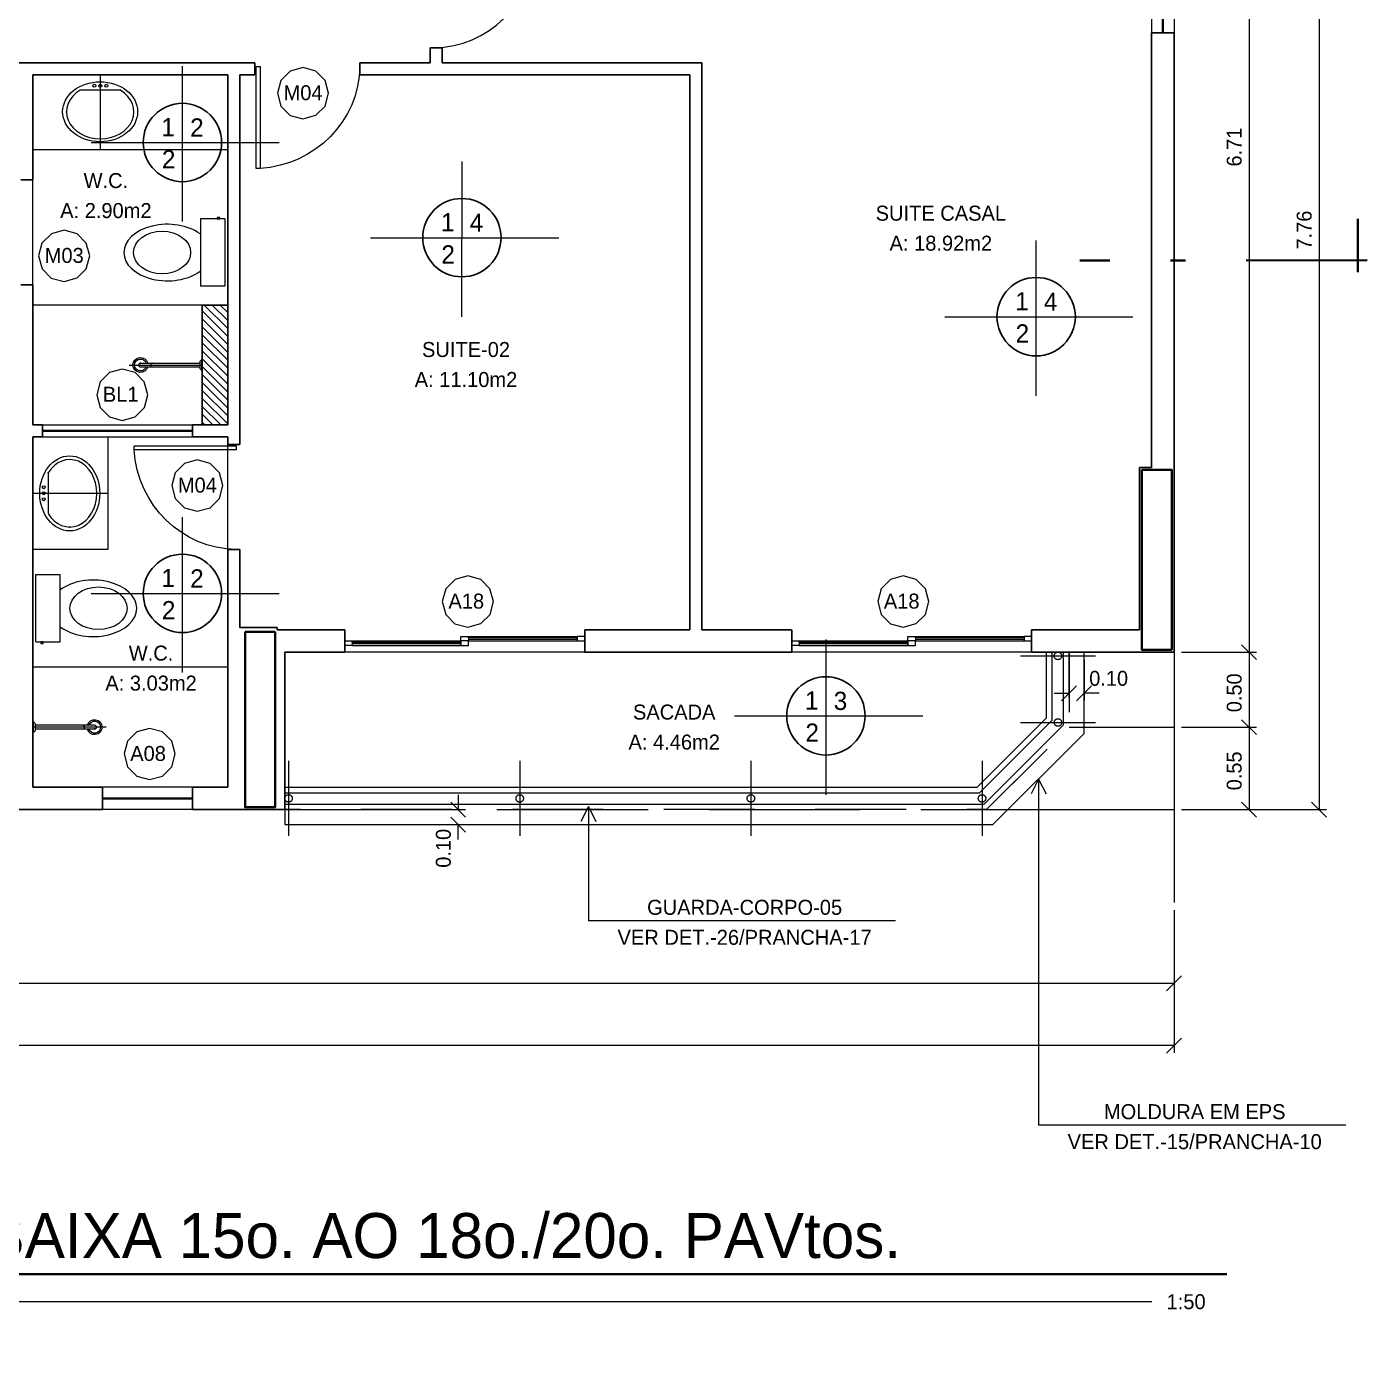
# Model space of a CAD drawing. Header units: metres. Extents: x 2.9 to 62.3, y 8 to 50.1.
# Drawn here: x 42.97 to 51.91, y 29.95 to 38.75 of the extents above; entities that cross this region are included whole.
import ezdxf
from ezdxf.enums import TextEntityAlignment as Align

# ---------------------------------------------------------------- set-up
doc = ezdxf.new("R2010")
doc.units = ezdxf.units.M
doc.header["$MEASUREMENT"] = 0
for name, pattern in [('DGN Style 2', [1.009767, 0.60586, -0.403907]), ('DGN Style 3', [1.413674, 1.009767, -0.403907]), ('DGN Style 4', [1.616637, 0.807814, -0.403907, 0.00101, -0.403907])]:
    doc.linetypes.add(name, pattern=pattern)
doc.layers.get('Defpoints').update_dxf_attribs({"lineweight": 0})
for name, color, linetype, lineweight in [('00-EDIFICACOES TÉRREO', 7, 'Continuous', 0), ('24 - Textos Gerais', 7, 'Continuous', 0), ('34 - Mobiliário', 7, 'Continuous', 0), ('CORNIJAS_VAR NA PLANTA PTIPO 1', 7, 'Continuous', 0), ('Cotas', 13, 'Continuous', 0), ('Level 1', 7, 'Continuous', 0), ('Level 11-1', 7, 'Continuous', 0), ('Level 12', 7, 'Continuous', 0), ('Level 14', 7, 'Continuous', 0), ('Level 24-1', 7, 'Continuous', 0), ('Level 3', 7, 'Continuous', 0), ('Level 31', 7, 'Continuous', 0), ('Level 36', 7, 'Continuous', 0), ('Level 45', 7, 'Continuous', 0), ('Level 46', 7, 'Continuous', 0), ('Level 50', 7, 'Continuous', 0), ('Level 62-1', 7, 'Continuous', 0), ('Level 7', 7, 'Continuous', 0)]:
    doc.layers.add(name, color=color, linetype=linetype, lineweight=lineweight)
doc.styles.add('Style-INTL_ENGINEERING', font='INTL_ENGINEERING.shx')
doc.dimstyles.get("Standard").update_dxf_attribs({"dimtxt": 0.18, "dimasz": 0.18, "dimexe": 0.18, "dimexo": 0.0625, "dimgap": 0.09, "dimtad": 0, "dimtih": 1, "dimtoh": 1, "dimdec": 4, "dimzin": 1, "dimdsep": 46, "dimtxsty": 'Standard', "dimcen": 0, "dimadec": 0, "dimazin": 0, "dimtfac": 1, "dimtdec": 4, "dimtofl": 0, "dimtmove": 0, "dimatfit": 3, "dimfxl": 0, "dimtolj": 1, "dimtzin": 1, "dimarcsym": 0})

# ---------------------------------------------------------------- blocks, each defined once
blk = doc.blocks.new('_Oblique')
at = {"color": 0, "linetype": 'ByBlock', "lineweight": -2}
blk.add_line((0.5, 0.5), (-0.5, -0.5), dxfattribs=at)
blk = doc.blocks.new('*D317')
at = {"layer": 'Cotas', "color": 2, "linetype": 'Continuous', "lineweight": 0}
for p, q in [((31.6938, 33.0768), (31.6938, 32.3211)), ((50.6246, 32.8595), (50.6246, 32.3211)), ((50.6246, 32.3706), (31.6938, 32.3706))]:
    blk.add_line(p, q, dxfattribs=at)
at = {"layer": 'Defpoints'}
for p in [(31.6938, 33.1263), (50.6246, 32.909), (31.6938, 32.3706), (41.1592, 32.3706)]:
    blk.add_point(p, dxfattribs=at)
at = {"layer": 'Cotas', "color": 2, "linetype": 'Continuous', "lineweight": 0, "xscale": 0.0995, "yscale": 0.0995, "zscale": 0.0995, "rotation": 180}
blk.add_blockref('_Oblique', (31.6938, 32.3706), dxfattribs=at)
at = {"layer": 'Cotas', "color": 2, "linetype": 'Continuous', "lineweight": 0, "xscale": 0.0995, "yscale": 0.0995, "zscale": 0.0995}
blk.add_blockref('_Oblique', (50.6246, 32.3706), dxfattribs=at)
at = {"layer": 'Cotas', "color": 2, "linetype": 'Continuous', "lineweight": 0, "style": 'Style-INTL_ENGINEERING'}
blk.add_text('18.93', height=0.0995, dxfattribs=at).set_placement((41.0004, 32.4698), align=Align.MIDDLE_LEFT)
blk = doc.blocks.new('*D318')
at = {"layer": 'Cotas', "color": 2, "linetype": 'Continuous', "lineweight": 0}
for p, q in [((10.3745, 32.8595), (10.3745, 31.9064)), ((50.6246, 32.8595), (50.6246, 31.9064)), ((50.6246, 31.9559), (10.3745, 31.9559))]:
    blk.add_line(p, q, dxfattribs=at)
at = {"layer": 'Defpoints'}
for p in [(10.3745, 32.909), (50.6246, 32.909), (10.3745, 31.9559), (30.4996, 31.9559)]:
    blk.add_point(p, dxfattribs=at)
at = {"layer": 'Cotas', "color": 2, "linetype": 'Continuous', "lineweight": 0, "xscale": 0.0995, "yscale": 0.0995, "zscale": 0.0995, "rotation": 180}
blk.add_blockref('_Oblique', (10.3745, 31.9559), dxfattribs=at)
at = {"layer": 'Cotas', "color": 2, "linetype": 'Continuous', "lineweight": 0, "xscale": 0.0995, "yscale": 0.0995, "zscale": 0.0995}
blk.add_blockref('_Oblique', (50.6246, 31.9559), dxfattribs=at)
at = {"layer": 'Cotas', "color": 2, "linetype": 'Continuous', "lineweight": 0, "style": 'Style-INTL_ENGINEERING'}
blk.add_text('40.25', height=0.0995, dxfattribs=at).set_placement((30.3088, 32.0551), align=Align.MIDDLE_LEFT)
blk = doc.blocks.new('*D640')
at = {"layer": 'Cotas', "color": 2, "linetype": 'Continuous', "lineweight": 0}
for p, q in [((50.6741, 34.579), (51.174, 34.579)), ((51.1245, 34.579), (51.1245, 34.079)), ((50.6741, 34.079), (51.174, 34.079))]:
    blk.add_line(p, q, dxfattribs=at)
at = {"layer": 'Defpoints'}
for p in [(50.6246, 34.579), (51.1245, 34.329), (50.6246, 34.079), (51.1245, 34.079)]:
    blk.add_point(p, dxfattribs=at)
at = {"layer": 'Cotas', "color": 2, "linetype": 'Continuous', "lineweight": 0, "xscale": 0.0995, "yscale": 0.0995, "zscale": 0.0995}
for p, rotation in [((51.1245, 34.579), 90), ((51.1245, 34.079), 270)]:
    blk.add_blockref('_Oblique', p, dxfattribs=dict(at, rotation=rotation))
at = {"layer": 'Cotas', "color": 2, "linetype": 'Continuous', "lineweight": 0, "style": 'Style-INTL_ENGINEERING'}
blk.add_text('0.50', height=0.0995, rotation=90, dxfattribs=at).set_placement((51.0252, 34.1786), align=Align.MIDDLE_LEFT)
blk = doc.blocks.new('*D641')
at = {"layer": 'Cotas', "color": 2, "linetype": 'Continuous', "lineweight": 0}
for p, q in [((50.6741, 34.079), (51.174, 34.079)), ((51.1245, 34.079), (51.1245, 33.529)), ((50.6741, 33.529), (51.174, 33.529))]:
    blk.add_line(p, q, dxfattribs=at)
at = {"layer": 'Defpoints'}
for p in [(50.6246, 34.079), (51.1245, 33.804), (50.6246, 33.529), (51.1245, 33.529)]:
    blk.add_point(p, dxfattribs=at)
at = {"layer": 'Cotas', "color": 2, "linetype": 'Continuous', "lineweight": 0, "xscale": 0.0995, "yscale": 0.0995, "zscale": 0.0995}
for p, rotation in [((51.1245, 34.079), 90), ((51.1245, 33.529), 270)]:
    blk.add_blockref('_Oblique', p, dxfattribs=dict(at, rotation=rotation))
at = {"layer": 'Cotas', "color": 2, "linetype": 'Continuous', "lineweight": 0, "style": 'Style-INTL_ENGINEERING'}
blk.add_text('0.55', height=0.0995, rotation=90, dxfattribs=at).set_placement((51.0252, 33.6579), align=Align.MIDDLE_LEFT)
blk = doc.blocks.new('*D328')
at = {"layer": 'Cotas', "color": 2, "linetype": 'Continuous', "lineweight": 0}
for p, q in [((50.6741, 41.289), (51.174, 41.289)), ((51.1245, 41.289), (51.1245, 34.579)), ((50.6741, 34.579), (51.174, 34.579))]:
    blk.add_line(p, q, dxfattribs=at)
at = {"layer": 'Defpoints'}
for p in [(50.6246, 41.289), (51.1245, 37.934), (50.6246, 34.579), (51.1245, 34.579)]:
    blk.add_point(p, dxfattribs=at)
at = {"layer": 'Cotas', "color": 2, "linetype": 'Continuous', "lineweight": 0, "xscale": 0.0995, "yscale": 0.0995, "zscale": 0.0995}
for p, rotation in [((51.1245, 41.289), 90), ((51.1245, 34.579), 270)]:
    blk.add_blockref('_Oblique', p, dxfattribs=dict(at, rotation=rotation))
at = {"layer": 'Cotas', "color": 2, "linetype": 'Continuous', "lineweight": 0, "style": 'Style-INTL_ENGINEERING'}
blk.add_text('6.71', height=0.0995, rotation=90, dxfattribs=at).set_placement((51.0252, 37.8176), align=Align.MIDDLE_LEFT)
blk = doc.blocks.new('*D329')
at = {"layer": 'Cotas', "color": 2, "linetype": 'Continuous', "lineweight": 0}
for p, q in [((50.6741, 41.289), (51.6406, 41.289)), ((51.5911, 41.289), (51.5911, 33.529)), ((50.6741, 33.529), (51.6406, 33.529))]:
    blk.add_line(p, q, dxfattribs=at)
at = {"layer": 'Defpoints'}
for p in [(50.6246, 41.289), (51.5911, 37.409), (50.6246, 33.529), (51.5911, 33.529)]:
    blk.add_point(p, dxfattribs=at)
at = {"layer": 'Cotas', "color": 2, "linetype": 'Continuous', "lineweight": 0, "xscale": 0.0995, "yscale": 0.0995, "zscale": 0.0995}
for p, rotation in [((51.5911, 41.289), 90), ((51.5911, 33.529), 270)]:
    blk.add_blockref('_Oblique', p, dxfattribs=dict(at, rotation=rotation))
at = {"layer": 'Cotas', "color": 2, "linetype": 'Continuous', "lineweight": 0, "style": 'Style-INTL_ENGINEERING'}
blk.add_text('7.76', height=0.0995, rotation=90, dxfattribs=at).set_placement((51.4919, 37.2645), align=Align.MIDDLE_LEFT)
blk = doc.blocks.new('*U139')
at = {"layer": '00-EDIFICACOES TÉRREO', "color": 4, "linetype": 'Continuous', "lineweight": 0, "flags": 128}
blk.add_lwpolyline([(0.00342, 0), (0.00294, 0.00172), (0.00172, 0.00296), (0, 0.00342), (-0.00171, 0.00296), (-0.00296, 0.00172), (-0.00341, 0), (-0.00294, -0.00171), (-0.00172, -0.00295), (-0.00001, -0.00341), (0.00173, -0.00294), (0.00295, -0.00171)], close=True, dxfattribs=at)
at = {"layer": '00-EDIFICACOES TÉRREO', "color": 4, "linetype": 'Continuous', "lineweight": 0, "style": 'Style-INTL_ENGINEERING'}
blk.add_text('M03', height=0.001999, rotation=359.9999, dxfattribs=at).set_placement((-0.00259, -0.00093))
blk = doc.blocks.new('*U140')
at = {"layer": '00-EDIFICACOES TÉRREO', "color": 4, "linetype": 'Continuous', "lineweight": 0, "flags": 128}
blk.add_lwpolyline([(0.00342, 0), (0.00294, 0.00172), (0.00172, 0.00296), (0, 0.00342), (-0.00171, 0.00296), (-0.00296, 0.00172), (-0.00341, 0), (-0.00294, -0.00171), (-0.00172, -0.00295), (-0.00001, -0.00341), (0.00173, -0.00294), (0.00295, -0.00171)], close=True, dxfattribs=at)
at = {"layer": '00-EDIFICACOES TÉRREO', "color": 4, "linetype": 'Continuous', "lineweight": 0, "style": 'Style-INTL_ENGINEERING'}
blk.add_text('BL1', height=0.001999, rotation=359.9999, dxfattribs=at).set_placement((-0.00259, -0.00093))
blk = doc.blocks.new('*U141')
at = {"layer": '00-EDIFICACOES TÉRREO', "color": 4, "linetype": 'Continuous', "lineweight": 0, "flags": 128}
blk.add_lwpolyline([(0.00342, 0), (0.00294, 0.00172), (0.00172, 0.00296), (0, 0.00342), (-0.00171, 0.00296), (-0.00296, 0.00172), (-0.00341, 0), (-0.00294, -0.00171), (-0.00172, -0.00295), (-0.00001, -0.00341), (0.00173, -0.00294), (0.00295, -0.00171)], close=True, dxfattribs=at)
at = {"layer": '00-EDIFICACOES TÉRREO', "color": 4, "linetype": 'Continuous', "lineweight": 0, "style": 'Style-INTL_ENGINEERING'}
blk.add_text('A18', height=0.001999, rotation=359.9999, dxfattribs=at).set_placement((-0.00259, -0.00093))
blk = doc.blocks.new('*U137')
at = {"layer": '00-EDIFICACOES TÉRREO', "color": 4, "linetype": 'Continuous', "lineweight": 0, "flags": 128}
blk.add_lwpolyline([(0.00342, 0), (0.00294, 0.00172), (0.00172, 0.00296), (0, 0.00342), (-0.00171, 0.00296), (-0.00296, 0.00172), (-0.00341, 0), (-0.00294, -0.00171), (-0.00172, -0.00295), (-0.00001, -0.00341), (0.00173, -0.00294), (0.00295, -0.00171)], close=True, dxfattribs=at)
at = {"layer": '00-EDIFICACOES TÉRREO', "color": 4, "linetype": 'Continuous', "lineweight": 0, "style": 'Style-INTL_ENGINEERING'}
blk.add_text('A08', height=0.001999, rotation=359.9999, dxfattribs=at).set_placement((-0.00259, -0.00093))
blk = doc.blocks.new('*U151')
at = {"layer": '00-EDIFICACOES TÉRREO', "color": 4, "linetype": 'Continuous', "lineweight": 0, "flags": 128}
blk.add_lwpolyline([(0.00342, 0), (0.00294, 0.00172), (0.00172, 0.00296), (0, 0.00342), (-0.00171, 0.00296), (-0.00296, 0.00172), (-0.00341, 0), (-0.00294, -0.00171), (-0.00172, -0.00295), (-0.00001, -0.00341), (0.00173, -0.00294), (0.00295, -0.00171)], close=True, dxfattribs=at)
at = {"layer": '00-EDIFICACOES TÉRREO', "color": 4, "linetype": 'Continuous', "lineweight": 0, "style": 'Style-INTL_ENGINEERING'}
blk.add_text('M04', height=0.001999, rotation=359.9999, dxfattribs=at).set_placement((-0.00259, -0.00093))
blk = doc.blocks.new('TerminatorOpen')
at = {"color": 0, "linetype": 'ByBlock', "lineweight": -2}
for q in [(-1, 0.5), (-1, 0), (-1, -0.5)]:
    blk.add_line((0, 0), q, dxfattribs=at)
blk = doc.blocks.new('INDESP_6')
at = {"layer": 'Level 3', "color": 131, "linetype": 'Continuous', "lineweight": 0}
for p, q in [((0.01506, -0.01302), (0.01507, 0.01257)), ((0.00001, 0), (0.03099, 0))]:
    blk.add_line(p, q, dxfattribs=at)
at = {"layer": 'Level 3', "color": 131, "linetype": 'Continuous', "lineweight": 13}
blk.add_line((0.0221, 0), (0.02213, 0.00002), dxfattribs=at)
at = {"layer": 'Level 3', "color": 131, "linetype": 'Continuous', "lineweight": 30}
blk.add_circle((0.01505, 0.00001), 0.00645, dxfattribs=at)
at = {"layer": 'Level 3', "color": 131, "linetype": 'Continuous', "lineweight": 30, "style": 'Style-INTL_ENGINEERING'}
for s, p in [('1', (0.01159, 0.00105)), ('2', (0.01633, 0.00098)), ('2', (0.01167, -0.00425))]:
    blk.add_text(s, height=0.003, rotation=0, dxfattribs=at).set_placement(p)
blk = doc.blocks.new('INDESP_4')
at = {"layer": 'Level 3', "color": 131, "linetype": 'Continuous', "lineweight": 0}
for p, q in [((0.01506, -0.01302), (0.01507, 0.01257)), ((0.00001, 0), (0.03099, 0))]:
    blk.add_line(p, q, dxfattribs=at)
at = {"layer": 'Level 3', "color": 131, "linetype": 'Continuous', "lineweight": 13}
blk.add_line((0.0221, 0), (0.02213, 0.00002), dxfattribs=at)
at = {"layer": 'Level 3', "color": 131, "linetype": 'Continuous', "lineweight": 30}
blk.add_circle((0.01505, 0.00001), 0.00645, dxfattribs=at)
at = {"layer": 'Level 3', "color": 131, "linetype": 'Continuous', "lineweight": 30, "style": 'Style-INTL_ENGINEERING'}
for s, p in [('1', (0.01159, 0.00105)), ('4', (0.01633, 0.00098)), ('2', (0.01167, -0.00425))]:
    blk.add_text(s, height=0.003, rotation=0, dxfattribs=at).set_placement(p)
blk = doc.blocks.new('INDESP_5')
at = {"layer": 'Level 3', "color": 131, "linetype": 'Continuous', "lineweight": 0}
for p, q in [((0.01506, -0.01302), (0.01507, 0.01257)), ((0.00001, 0), (0.03099, 0))]:
    blk.add_line(p, q, dxfattribs=at)
at = {"layer": 'Level 3', "color": 131, "linetype": 'Continuous', "lineweight": 13}
blk.add_line((0.0221, 0), (0.02213, 0.00002), dxfattribs=at)
at = {"layer": 'Level 3', "color": 131, "linetype": 'Continuous', "lineweight": 30}
blk.add_circle((0.01505, 0.00001), 0.00645, dxfattribs=at)
at = {"layer": 'Level 3', "color": 131, "linetype": 'Continuous', "lineweight": 30, "style": 'Style-INTL_ENGINEERING'}
for s, p in [('1', (0.01159, 0.00105)), ('3', (0.01633, 0.00098)), ('2', (0.01167, -0.00425))]:
    blk.add_text(s, height=0.003, rotation=0, dxfattribs=at).set_placement(p)
blk = doc.blocks.new('*D360')
at = {"layer": 'Cotas', "color": 2, "linetype": 'Continuous', "lineweight": 0}
for p, q in [((49.9246, 34.5295), (49.9246, 34.2559)), ((50.0246, 34.5295), (50.0246, 34.2559)), ((49.825, 34.3054), (49.9246, 34.3054)), ((50.1241, 34.3054), (50.0246, 34.3054))]:
    blk.add_line(p, q, dxfattribs=at)
at = {"layer": 'Defpoints'}
for p in [(49.9246, 34.579), (50.0246, 34.579), (49.9246, 34.3054), (50.1812, 34.3054)]:
    blk.add_point(p, dxfattribs=at)
at = {"layer": 'Cotas', "color": 2, "linetype": 'Continuous', "lineweight": 0, "xscale": 0.0995, "yscale": 0.0995, "zscale": 0.0995}
blk.add_blockref('_Oblique', (49.9246, 34.3054), dxfattribs=at)
at = {"layer": 'Cotas', "color": 2, "linetype": 'Continuous', "lineweight": 0, "xscale": 0.0995, "yscale": 0.0995, "zscale": 0.0995, "rotation": 180}
blk.add_blockref('_Oblique', (50.0246, 34.3054), dxfattribs=at)
at = {"layer": 'Cotas', "color": 2, "linetype": 'Continuous', "lineweight": 0, "style": 'Style-INTL_ENGINEERING'}
blk.add_text('0.10', height=0.0995, dxfattribs=at).set_placement((50.0588, 34.4046), align=Align.MIDDLE_LEFT)
blk = doc.blocks.new('*D361')
at = {"layer": 'Cotas', "color": 2, "linetype": 'Continuous', "lineweight": 0}
for p, q in [((45.8509, 33.6285), (45.8509, 33.529)), ((45.6682, 33.529), (45.9004, 33.529)), ((45.6682, 33.429), (45.9004, 33.429)), ((45.8509, 33.3295), (45.8509, 33.429))]:
    blk.add_line(p, q, dxfattribs=at)
at = {"layer": 'Defpoints'}
for p in [(45.6187, 33.529), (45.6187, 33.429), (45.8509, 33.429), (45.8509, 33.2642)]:
    blk.add_point(p, dxfattribs=at)
at = {"layer": 'Cotas', "color": 2, "linetype": 'Continuous', "lineweight": 0, "xscale": 0.0995, "yscale": 0.0995, "zscale": 0.0995}
for p, rotation in [((45.8509, 33.529), 270), ((45.8509, 33.429), 90)]:
    blk.add_blockref('_Oblique', p, dxfattribs=dict(at, rotation=rotation))
at = {"layer": 'Cotas', "color": 2, "linetype": 'Continuous', "lineweight": 0, "style": 'Style-INTL_ENGINEERING'}
blk.add_text('0.10', height=0.0995, rotation=90, dxfattribs=at).set_placement((45.7517, 33.1418), align=Align.MIDDLE_LEFT)
blk = doc.blocks.new('*U164')
at = {"layer": 'Level 3', "color": 2, "linetype": 'DGN Style 4', "lineweight": 40}
for p, q in [((21.6079, 0.2319), (21.6081, -0.1242)), ((21.6708, -0.0445), (19.7553, -0.0453))]:
    blk.add_line(p, q, dxfattribs=at)
blk = doc.blocks.new('*U64')
at = {"layer": '24 - Textos Gerais', "color": 172, "linetype": 'Continuous', "lineweight": 13}
blk.add_line((-0.147, -0.136), (-0.147, 0.133), dxfattribs=at)
at = {"layer": '24 - Textos Gerais', "color": 172, "linetype": 'DGN Style 4', "lineweight": 13}
blk.add_line((-0.25, -0.001), (0.25, -0.001), dxfattribs=at)
at = {"layer": '24 - Textos Gerais', "color": 172, "linetype": 'Continuous', "lineweight": 13, "extrusion": (0, 0, -1)}
for centre in [(0.177, 0.039), (0.177, -0.001), (0.177, -0.041)]:
    blk.add_circle(centre, 0.01, dxfattribs=at)
blk.add_ellipse((-0.004, 0), major_axis=(0, 0.25), ratio=0.8, dxfattribs=at)
blk.add_ellipse((-0.0033, -0.0006), major_axis=(0, 0.225), ratio=0.8, start_param=5.350888, end_param=10.349301, dxfattribs=at)
at = {"layer": '24 - Textos Gerais', "color": 172, "linetype": 'Continuous', "lineweight": 13}
for p in [(-0.003, 0.224), (-0.003, 0.224), (-0.147, -0.136)]:
    blk.add_point(p, dxfattribs=at)
blk = doc.blocks.new('SANCXP_6')
at = {"layer": '24 - Textos Gerais', "color": 172, "linetype": 'Continuous', "lineweight": 0}
for p, q in [((0.06, -0.449), (0.06, 0.449)), ((0.06, 0.449), (0.386, 0.449)), ((0.386, -0.449), (0.386, 0.449)), ((0.06, -0.449), (0.386, -0.449))]:
    blk.add_line(p, q, dxfattribs=at)
at = {"layer": '24 - Textos Gerais', "color": 172, "linetype": 'Continuous', "lineweight": 0, "flags": 128}
blk.add_lwpolyline([(0.125, -0.468), (0.16, -0.468), (0.16, -0.449), (0.125, -0.449)], close=True, dxfattribs=at)
at = {"layer": '24 - Textos Gerais', "color": 172, "linetype": 'Continuous', "lineweight": 0}
blk.add_ellipse((0.825, 0), major_axis=(-0.581, 0), ratio=0.649123, start_param=0.716078, end_param=5.567107, dxfattribs=at)
blk.add_ellipse((0.896, 0), major_axis=(-0.381, 0), ratio=0.746923, dxfattribs=at)
blk = doc.blocks.new('*U66')
at = {"layer": '24 - Textos Gerais', "color": 172, "linetype": 'Continuous', "lineweight": 0}
for p, q in [((-0.2441, 0.035), (-0.2441, -0.035)), ((-0.2441, 0.035), (-0.2391, 0.035)), ((-0.2391, 0.035), (-0.2391, -0.035)), ((-0.2291, 0.025), (-0.2391, 0.035)), ((-0.2291, -0.025), (-0.2291, 0.025)), ((0.168, 0.0125), (-0.2291, 0.0125)), ((-0.2441, -0.035), (-0.2391, -0.035)), ((-0.2391, -0.035), (-0.2291, -0.025)), ((0.168, -0.0125), (-0.2291, -0.0125))]:
    blk.add_line(p, q, dxfattribs=at)
at = {"layer": '24 - Textos Gerais', "color": 172, "linetype": 'DGN Style 4', "lineweight": 13}
blk.add_line((0.2441, 0), (-0.2441, 0), dxfattribs=at)
at = {"layer": '24 - Textos Gerais', "color": 172, "linetype": 'Continuous', "lineweight": 0, "extrusion": (0, 0, -1)}
for centre in [(-0.088, 0), (-0.168, 0)]:
    blk.add_arc(centre, 0.0125, 90, 270, dxfattribs=at)
at = {"layer": '24 - Textos Gerais', "color": 172, "linetype": 'Continuous', "lineweight": 0}
for radius, start, end in [(0.05, 194.47751, 165.52249), (0.04, 198.20996, 161.79004)]:
    blk.add_arc((0.168, 0), radius, start, end, dxfattribs=at)
blk.add_point((0.168, 0.011), dxfattribs=at)
blk = doc.blocks.new('*U67')
at = {"layer": '24 - Textos Gerais', "color": 172, "linetype": 'Continuous', "lineweight": 13}
blk.add_line((-0.147, -0.136), (-0.147, 0.133), dxfattribs=at)
at = {"layer": '24 - Textos Gerais', "color": 172, "linetype": 'DGN Style 4', "lineweight": 13}
blk.add_line((-0.25, -0.001), (0.25, -0.001), dxfattribs=at)
at = {"layer": '24 - Textos Gerais', "color": 172, "linetype": 'Continuous', "lineweight": 13, "extrusion": (0, 0, -1)}
for centre in [(0.177, 0.039), (0.177, -0.001), (0.177, -0.041)]:
    blk.add_circle(centre, 0.01, dxfattribs=at)
blk.add_ellipse((-0.004, 0), major_axis=(0, 0.25), ratio=0.8, dxfattribs=at)
blk.add_ellipse((-0.0033, -0.0006), major_axis=(0, 0.225), ratio=0.8, start_param=5.350888, end_param=10.349301, dxfattribs=at)
at = {"layer": '24 - Textos Gerais', "color": 172, "linetype": 'Continuous', "lineweight": 13}
for p in [(-0.003, 0.224), (-0.003, 0.224), (-0.147, -0.136)]:
    blk.add_point(p, dxfattribs=at)
blk = doc.blocks.new('SANCXP_7')
at = {"layer": '24 - Textos Gerais', "color": 172, "linetype": 'Continuous', "lineweight": 0}
for p, q in [((0.06, -0.449), (0.06, 0.449)), ((0.06, 0.449), (0.386, 0.449)), ((0.386, -0.449), (0.386, 0.449)), ((0.06, -0.449), (0.386, -0.449))]:
    blk.add_line(p, q, dxfattribs=at)
at = {"layer": '24 - Textos Gerais', "color": 172, "linetype": 'Continuous', "lineweight": 0, "flags": 128}
blk.add_lwpolyline([(0.125, -0.468), (0.16, -0.468), (0.16, -0.449), (0.125, -0.449)], close=True, dxfattribs=at)
at = {"layer": '24 - Textos Gerais', "color": 172, "linetype": 'Continuous', "lineweight": 0}
blk.add_ellipse((0.825, 0), major_axis=(-0.581, 0), ratio=0.649123, start_param=0.716078, end_param=5.567107, dxfattribs=at)
blk.add_ellipse((0.896, 0), major_axis=(-0.381, 0), ratio=0.746923, dxfattribs=at)
blk = doc.blocks.new('*U69')
at = {"layer": '24 - Textos Gerais', "color": 172, "linetype": 'Continuous', "lineweight": 0}
for p, q in [((-0.2441, 0.035), (-0.2441, -0.035)), ((-0.2441, 0.035), (-0.2391, 0.035)), ((-0.2391, 0.035), (-0.2391, -0.035)), ((-0.2291, 0.025), (-0.2391, 0.035)), ((-0.2291, -0.025), (-0.2291, 0.025)), ((0.168, 0.0125), (-0.2291, 0.0125)), ((-0.2441, -0.035), (-0.2391, -0.035)), ((-0.2391, -0.035), (-0.2291, -0.025)), ((0.168, -0.0125), (-0.2291, -0.0125))]:
    blk.add_line(p, q, dxfattribs=at)
at = {"layer": '24 - Textos Gerais', "color": 172, "linetype": 'DGN Style 4', "lineweight": 13}
blk.add_line((0.2441, 0), (-0.2441, 0), dxfattribs=at)
at = {"layer": '24 - Textos Gerais', "color": 172, "linetype": 'Continuous', "lineweight": 0, "extrusion": (0, 0, -1)}
for centre in [(-0.088, 0), (-0.168, 0)]:
    blk.add_arc(centre, 0.0125, 90, 270, dxfattribs=at)
at = {"layer": '24 - Textos Gerais', "color": 172, "linetype": 'Continuous', "lineweight": 0}
for radius, start, end in [(0.05, 194.47751, 165.52249), (0.04, 198.20996, 161.79004)]:
    blk.add_arc((0.168, 0), radius, start, end, dxfattribs=at)
blk.add_point((0.168, 0.011), dxfattribs=at)
blk = doc.blocks.new('*U19')
at = {"layer": 'Level 36', "color": 172, "linetype": 'Continuous', "lineweight": 13}
for p, q in [((13.815, 0.02), (12.515, 0.02)), ((13.815, 0.02), (12.515, 0.02)), ((13.645, -1.015), (12.515, -1.015)), ((13.015, -1.895), (13.015, -2.645)), ((13.015, -1.895), (13.015, -2.645)), ((13.015, -2.645), (12.515, -2.645)), ((13.015, -2.645), (12.515, -2.645)), ((13.815, -3.43), (12.515, -3.43))]:
    blk.add_line(p, q, dxfattribs=at)
at = {"layer": '24 - Textos Gerais', "color": 172, "linetype": 'Continuous', "lineweight": 13, "extrusion": (0, 0, -1)}
for name, p, rotation in [('*U64', (-12.964, 0.27), 270), ('*U67', (-12.765, -2.271), 180)]:
    blk.add_blockref(name, p, dxfattribs=dict(at, rotation=rotation))
at = {"layer": '24 - Textos Gerais', "color": 172, "linetype": 'Continuous', "lineweight": 0, "xscale": 0.5000000000216841, "yscale": 0.5000000000216841, "zscale": 0.5000000000216841}
for name, p, rotation in [('SANCXP_6', (13.825, -0.665), 179.9994663905646), ('SANCXP_7', (12.505, -3.0375), 359.9994663905647)]:
    blk.add_blockref(name, p, dxfattribs=dict(at, rotation=rotation))
at = {"layer": '24 - Textos Gerais', "color": 172, "linetype": 'Continuous', "lineweight": 0, "extrusion": (0, 0, -1)}
blk.add_blockref('*U66', (-13.4009, -1.415), dxfattribs=at)
at = {"layer": '24 - Textos Gerais', "color": 172, "linetype": 'Continuous', "lineweight": 0, "extrusion": (0, 0, -1), "rotation": 180}
blk.add_blockref('*U69', (-12.7591, -3.83), dxfattribs=at)
blk = doc.blocks.new('P70D')
at = {"layer": '00-EDIFICACOES TÉRREO', "color": 7, "linetype": 'Continuous', "lineweight": 13}
for p, q in [((0.035, 0.705), (0.01, 0.705)), ((0.01, 0.705), (0.01, 0.025)), ((0.035, 0.025), (0.035, 0.705)), ((0.01, 0.025), (0.035, 0.025))]:
    blk.add_line(p, q, dxfattribs=at)
blk.add_ellipse((0.0073, 0.032), major_axis=(0.6611, -0.2141), ratio=0.965677, start_param=0.313159, end_param=1.833935, dxfattribs=at)
at = {"layer": 'CORNIJAS_VAR NA PLANTA PTIPO 1', "color": 7, "linetype": 'Continuous', "lineweight": 30}
for p, q in [((0, 0), (0, 0.08)), ((0.7, 0), (0.7, 0.08))]:
    blk.add_line(p, q, dxfattribs=at)
blk = doc.blocks.new('P70D_1')
at = {"layer": 'Level 14', "color": 7, "linetype": 'Continuous', "lineweight": 13}
for p, q in [((0.035, 0.705), (0.01, 0.705)), ((0.01, 0.705), (0.01, 0.025)), ((0.035, 0.025), (0.035, 0.705)), ((0.01, 0.025), (0.035, 0.025))]:
    blk.add_line(p, q, dxfattribs=at)
blk.add_ellipse((0.0073, 0.032), major_axis=(0.6611, -0.2141), ratio=0.965677, start_param=0.313159, end_param=1.833935, dxfattribs=at)
at = {"layer": 'Level 7', "color": 7, "linetype": 'Continuous', "lineweight": 30}
for p, q in [((0, 0), (0, 0.08)), ((0.7, 0), (0.7, 0.08))]:
    blk.add_line(p, q, dxfattribs=at)
blk = doc.blocks.new('PC185')
at = {"layer": 'Level 14', "color": 7, "linetype": 'Continuous', "lineweight": 13, "flags": 128}
for points in [[(0.00001, -0.04504), (0.05, -0.04504), (0.05001, -0.07502), (0.00002, -0.07504)], [(0.77501, -0.04506), (0.05, -0.04504), (0.05, -0.05504), (0.775, -0.05508)], [(0.05, -0.06502), (0.77502, -0.06506), (0.77499, -0.07506), (0.05001, -0.07502)], [(0.82499, -0.04506), (0.77501, -0.04506), (0.77499, -0.07506), (0.825, -0.07506)], [(0.77503, -0.07504), (0.82501, -0.07502), (0.82501, -0.10502), (0.77502, -0.10502)], [(1.55002, -0.07506), (0.82501, -0.07502), (0.82499, -0.08506), (1.55, -0.08504)], [(1.60001, -0.07506), (1.55002, -0.07506), (1.55001, -0.10504), (1.60002, -0.10504)], [(0.82502, -0.09502), (1.55002, -0.09504), (1.55001, -0.10504), (0.82501, -0.10502)]]:
    blk.add_lwpolyline(points, close=True, dxfattribs=at)
at = {"layer": 'Level 31', "color": 30, "linetype": 'Continuous', "lineweight": 0}
blk.add_line((-0.00001, -0.15008), (1.60001, -0.15012), dxfattribs=at)
at = {"layer": 'Level 7', "color": 7, "linetype": 'Continuous', "lineweight": 30, "flags": 128}
for points in [[(0, 0), (-0.00001, -0.15008)], [(1.60001, -0.00002), (1.60001, -0.1501)]]:
    blk.add_lwpolyline(points, dxfattribs=at)
blk = doc.blocks.new('J140B1')
at = {"layer": '34 - Mobiliário', "color": 7, "linetype": 'Continuous', "lineweight": 40}
blk.add_line((0, 0.075), (0.6, 0.075), dxfattribs=at)
at = {"layer": 'CORNIJAS_VAR NA PLANTA PTIPO 1', "color": 7, "linetype": 'Continuous', "lineweight": 30}
for p, q in [((0, 0), (0, 0.15)), ((0.6, 0), (0.6, 0.15))]:
    blk.add_line(p, q, dxfattribs=at)
at = {"layer": 'CORNIJAS_VAR NA PLANTA PTIPO 1', "color": 7, "linetype": 'Continuous', "lineweight": 0}
for p, q in [((0, 0.15), (0.6, 0.15)), ((0, 0), (0.6, 0))]:
    blk.add_line(p, q, dxfattribs=at)
blk = doc.blocks.new('*U71')
at = {"layer": '34 - Mobiliário', "color": 7, "linetype": 'DGN Style 3', "lineweight": 40}
blk.add_line((-0.5, 0), (0.5, 0), dxfattribs=at)
at = {"layer": 'CORNIJAS_VAR NA PLANTA PTIPO 1', "color": 7, "linetype": 'Continuous', "lineweight": 30}
for p, q in [((-0.5, -0.04), (-0.5, 0.04)), ((0.5, -0.04), (0.5, 0.04))]:
    blk.add_line(p, q, dxfattribs=at)
at = {"layer": 'CORNIJAS_VAR NA PLANTA PTIPO 1', "color": 7, "linetype": 'Continuous', "lineweight": 0}
for p, q in [((-0.5, 0.04), (0.5, 0.04)), ((-0.5, -0.04), (0.5, -0.04))]:
    blk.add_line(p, q, dxfattribs=at)
blk = doc.blocks.new('*U180')
at = {"layer": 'Level 1', "color": 3, "linetype": 'DGN Style 4', "lineweight": 0}
blk.add_line((0, 0.25), (0, -0.25), dxfattribs=at)
at = {"layer": 'Level 50', "color": 190, "linetype": 'DGN Style 2', "lineweight": 0, "extrusion": (0, 0, -1)}
blk.add_circle((0, 0), 0.025, dxfattribs=at)
blk = doc.blocks.new('*U181')
at = {"layer": 'Level 1', "color": 3, "linetype": 'DGN Style 4', "lineweight": 0}
blk.add_line((0.25, 0), (-0.25, 0), dxfattribs=at)
at = {"layer": 'Level 50', "color": 190, "linetype": 'DGN Style 2', "lineweight": 0, "extrusion": (0, 0, -1)}
blk.add_circle((0, 0), 0.025, dxfattribs=at)
blk = doc.blocks.new('*U182')
at = {"layer": 'Level 1', "color": 3, "linetype": 'DGN Style 4', "lineweight": 0}
blk.add_line((0.25, 0), (-0.25, 0), dxfattribs=at)
at = {"layer": 'Level 50', "color": 190, "linetype": 'DGN Style 2', "lineweight": 0, "extrusion": (0, 0, -1)}
blk.add_circle((0, 0), 0.025, dxfattribs=at)
blk = doc.blocks.new('*U183')
at = {"layer": 'Level 1', "color": 3, "linetype": 'DGN Style 4', "lineweight": 0}
blk.add_line((0, 0.25), (0, -0.25), dxfattribs=at)
at = {"layer": 'Level 50', "color": 190, "linetype": 'DGN Style 2', "lineweight": 0, "extrusion": (0, 0, -1)}
blk.add_circle((0, 0), 0.025, dxfattribs=at)
blk = doc.blocks.new('*U184')
at = {"layer": 'Level 1', "color": 3, "linetype": 'DGN Style 4', "lineweight": 0}
blk.add_line((0, 0.25), (0, -0.25), dxfattribs=at)
at = {"layer": 'Level 50', "color": 190, "linetype": 'DGN Style 2', "lineweight": 0, "extrusion": (0, 0, -1)}
blk.add_circle((0, 0), 0.025, dxfattribs=at)
blk = doc.blocks.new('*U185')
at = {"layer": 'Level 1', "color": 3, "linetype": 'DGN Style 4', "lineweight": 0}
blk.add_line((0, 0.25), (0, -0.25), dxfattribs=at)
at = {"layer": 'Level 50', "color": 190, "linetype": 'DGN Style 2', "lineweight": 0, "extrusion": (0, 0, -1)}
blk.add_circle((0, 0), 0.025, dxfattribs=at)
blk = doc.blocks.new('*U173')
at = {"layer": 'CORNIJAS_VAR NA PLANTA PTIPO 1', "color": 7, "linetype": 'DGN Style 3', "lineweight": 13, "flags": 128}
blk.add_lwpolyline([(14.1947, -4.27), (18.8747, -4.27), (19.4247, -3.72), (19.4247, -3.22)], dxfattribs=at)
at = {"layer": 'CORNIJAS_VAR NA PLANTA PTIPO 1', "color": 7, "linetype": 'Continuous', "lineweight": 13, "flags": 128}
blk.add_lwpolyline([(14.1947, -4.12), (18.8126, -4.12), (19.2747, -3.6579), (19.2747, -3.22)], dxfattribs=at)
at = {"layer": 'Level 50', "color": 190, "linetype": 'Continuous', "lineweight": 13, "flags": 128}
for points in [[(14.1947, -4.1575), (18.8281, -4.1575), (19.3122, -3.6734), (19.3122, -3.22)], [(14.1947, -4.2325), (18.8592, -4.2325), (19.3872, -3.7045), (19.3872, -3.22)]]:
    blk.add_lwpolyline(points, dxfattribs=at)
at = {"layer": 'Level 62-1', "color": 7, "linetype": 'Continuous', "lineweight": 13, "flags": 128}
blk.add_lwpolyline([(14.1947, -4.27), (14.1947, -4.37), (18.9161, -4.37), (19.5247, -3.7614), (19.5247, -3.22)], dxfattribs=at)
at = {"layer": 'Level 50', "color": 190, "linetype": 'DGN Style 2', "lineweight": 0, "extrusion": (0, 0, -1)}
for name, p in [('*U181', (-19.3503, -3.245)), ('*U182', (-19.3503, -3.6889)), ('*U180', (-14.2203, -4.195)), ('*U184', (-15.7616, -4.195)), ('*U185', (-17.3029, -4.195)), ('*U183', (-18.8442, -4.195))]:
    blk.add_blockref(name, p, dxfattribs=at)
blk = doc.blocks.new('*U224')
at = {"layer": 'Level 11-1', "color": 2, "linetype": 'Continuous', "lineweight": 40}
blk.add_line((-0.08778, -0.00076), (0.13443, -0.00076), dxfattribs=at)
at = {"layer": 'Level 11-1', "color": 2, "linetype": 'Continuous', "lineweight": 0}
blk.add_line((-0.0554, -0.00443), (0.12445, -0.00442), dxfattribs=at)
at = {"layer": 'Level 11-1', "color": 2, "linetype": 'Continuous', "lineweight": 40}
blk.add_circle((-0.07819, -0.00077), 0.0096, dxfattribs=at)
at = {"layer": 'Level 11-1', "color": 2, "linetype": 'Continuous', "lineweight": 40, "style": 'Style-INTL_ENGINEERING'}
blk.add_text('PLANTA BAIXA 15o. AO 18o./20o. PAVtos.', height=0.0059999, rotation=0.0007, dxfattribs=at).set_placement((-0.06465, 0.00138))
at = {"layer": 'Level 11-1', "color": 2, "linetype": 'Continuous', "lineweight": 13, "style": 'Style-INTL_ENGINEERING'}
blk.add_text('1:50', height=0.002, rotation=0.0007, dxfattribs=at).set_placement((0.12641, -0.00444), align=Align.MIDDLE_LEFT)
at = {"layer": 'Level 11-1', "color": 2, "linetype": 'Continuous', "lineweight": 0, "style": 'Style-INTL_ENGINEERING'}
blk.add_text('ESCALA', height=0.002, rotation=0.0007, dxfattribs=at).set_placement((-0.05558, -0.00478), align=Align.MIDDLE_RIGHT)
at = {"layer": 'Level 11-1', "color": 2, "linetype": 'Continuous', "lineweight": 40, "insert": (-0.07801, -0.00121), "char_height": 0.006, "attachment_point": 8, "rotation": 0.0007, "line_spacing_factor": 0.6, "style": 'Style-INTL_ENGINEERING'}
blk.add_mtext('2\\P', dxfattribs=at)
at = {"layer": 'Level 11-1', "color": 2, "linetype": 'Continuous', "lineweight": 13, "insert": (-0.07778, -0.00764), "char_height": 0.002, "attachment_point": 8, "rotation": 0.0007, "line_spacing_factor": 0.6, "style": 'Style-INTL_ENGINEERING'}
blk.add_mtext('07\\P', dxfattribs=at)

msp = doc.modelspace()

# ---------------------------------------------------------------- linework, layer by layer
at = {"layer": 'CORNIJAS_VAR NA PLANTA PTIPO 1', "color": 7, "linetype": 'Continuous', "lineweight": 30}
for p, q in [((50.4746, 38.709), (50.4746, 35.8096)), ((50.6245, 38.709), (50.6245, 34.579)), ((45.6646, 38.609), (45.6646, 38.509)), ((45.7446, 38.6091), (45.7446, 38.509)), ((44.4946, 38.509), (42.8345, 38.509)), ((45.6646, 38.509), (45.1946, 38.509)), ((47.4746, 38.509), (45.7446, 38.509)), ((47.4746, 38.509), (47.4746, 34.729)), ((44.3145, 38.429), (43.0145, 38.429)), ((43.0145, 38.429), (43.0145, 37.729)), ((44.3145, 38.429), (44.3145, 36.094)), ((44.3946, 38.429), (44.3946, 35.964)), ((44.4945, 38.429), (44.3946, 38.429)), ((47.3946, 38.429), (45.1946, 38.429)), ((47.3946, 38.429), (47.3946, 34.729)), ((42.9346, 37.729), (43.0145, 37.729)), ((42.9346, 37.029), (43.0145, 37.029)), ((43.0145, 37.029), (43.0145, 36.094)), ((43.0796, 36.094), (43.0145, 36.094)), ((44.3145, 36.094), (44.0796, 36.094)), ((43.0145, 36.014), (43.0145, 33.679)), ((43.0796, 36.014), (43.0145, 36.014)), ((44.3145, 36.014), (44.0796, 36.014)), ((44.3145, 36.014), (44.3145, 35.964)), ((44.3145, 35.264), (44.3145, 33.679)), ((44.3946, 35.2643), (44.3946, 34.7447)), ((44.3946, 34.7447), (44.6445, 34.7447)), ((44.6445, 34.729), (44.6445, 34.7447)), ((45.0945, 34.729), (44.6445, 34.729)), ((47.3946, 34.729), (46.6945, 34.729)), ((47.4746, 34.729), (48.0745, 34.729)), ((50.3946, 34.729), (49.6746, 34.729)), ((45.0945, 34.579), (44.6945, 34.579)), ((48.0745, 34.579), (46.6946, 34.579)), ((49.6746, 34.579), (50.6245, 34.579)), ((43.4795, 33.679), (43.0145, 33.679)), ((44.3145, 33.679), (44.0796, 33.679)), ((43.4796, 33.529), (42.8646, 33.529)), ((44.6945, 33.529), (44.0795, 33.529))]:
    msp.add_line(p, q, dxfattribs=at)
at = {"layer": 'CORNIJAS_VAR NA PLANTA PTIPO 1', "color": 7, "linetype": 'Continuous', "lineweight": 0}
for p, q in [((43.0145, 37.029), (43.0145, 37.729)), ((44.3145, 35.264), (44.3145, 35.964))]:
    msp.add_line(p, q, dxfattribs=at)
at = {"layer": 'CORNIJAS_VAR NA PLANTA PTIPO 1', "color": 7, "linetype": 'Continuous', "lineweight": 30, "flags": 128}
msp.add_lwpolyline([(50.4746, 35.8096), (50.3946, 35.8096), (50.3946, 34.729)], dxfattribs=at)
at = {"layer": 'Cotas', "color": 2, "linetype": 'Continuous', "lineweight": 0}
for p, q in [((50.6245, 34.579), (50.6245, 32.909)), ((49.9246, 34.079), (50.6245, 34.079)), ((49.3745, 33.529), (50.6245, 33.529))]:
    msp.add_line(p, q, dxfattribs=at)
at = {"layer": 'Level 12', "color": 2, "linetype": 'Continuous', "lineweight": 13}
for p, q in [((48.7676, 32.7878), (46.7196, 32.7878)), ((51.7689, 31.425), (49.7208, 31.425))]:
    msp.add_line(p, q, dxfattribs=at)
at = {"layer": 'Level 24-1', "color": 7, "linetype": 'DGN Style 2', "lineweight": 0, "flags": 128}
msp.add_lwpolyline([(33.7253, 41.9391), (38.0346, 41.939), (38.0346, 42.689), (46.8646, 42.689), (46.8646, 41.289), (50.6245, 41.289), (50.6245, 34.579), (49.9246, 34.579), (49.9246, 34.079), (49.3745, 33.529), (39.8467, 33.529), (39.2267, 32.909), (31.9114, 32.909), (31.6938, 33.1263), (29.3053, 33.1263), (29.0877, 32.909), (21.7724, 32.909), (21.1524, 33.529), (11.6245, 33.529), (11.0746, 34.079), (11.0746, 34.579), (10.3745, 34.579), (10.3745, 41.289), (14.1346, 41.289), (14.1346, 42.689), (22.9645, 42.689), (22.9645, 41.939), (27.2738, 41.939), (27.2738, 46.7246), (33.7241, 46.7246), (33.7253, 41.9391)], dxfattribs=at)
at = {"layer": 'Level 45', "color": 6, "linetype": 'Continuous', "lineweight": 0}
for p, q in [((44.3145, 36.6846), (44.1446, 36.8545)), ((44.3145, 36.7376), (44.1581, 36.894)), ((44.3145, 36.7906), (44.2111, 36.894)), ((44.3145, 36.8436), (44.2642, 36.894)), ((44.3145, 36.6315), (44.1446, 36.8015)), ((44.3145, 36.5785), (44.1446, 36.7485)), ((44.3145, 36.5255), (44.1446, 36.6954)), ((44.3145, 36.4724), (44.1446, 36.6424)), ((44.3145, 36.4194), (44.1446, 36.5894)), ((44.3145, 36.3664), (44.1446, 36.5363)), ((44.3145, 36.3133), (44.1446, 36.4833)), ((44.3145, 36.2603), (44.1446, 36.4303)), ((44.3145, 36.2073), (44.1446, 36.3772)), ((44.3145, 36.1542), (44.1446, 36.3242)), ((44.3145, 36.1012), (44.1446, 36.2712)), ((44.2687, 36.094), (44.1446, 36.2181)), ((44.2156, 36.094), (44.1446, 36.1651)), ((44.1626, 36.094), (44.1446, 36.1121))]:
    msp.add_line(p, q, dxfattribs=at)
at = {"layer": 'Level 45', "color": 6, "linetype": 'Continuous', "lineweight": 30, "flags": 128}
msp.add_lwpolyline([(44.3145, 36.894), (44.1446, 36.894), (44.1446, 36.094), (44.3145, 36.094)], close=True, dxfattribs=at)
at = {"layer": 'Level 46', "color": 120, "linetype": 'Continuous', "lineweight": 40, "flags": 128}
for points in [[(50.6095, 34.5946), (50.4095, 34.5946), (50.4095, 35.7946), (50.6095, 35.7946)], [(44.4295, 34.7146), (44.6295, 34.7146), (44.6295, 33.5446), (44.4295, 33.5446)]]:
    msp.add_lwpolyline(points, close=True, dxfattribs=at)
at = {"layer": 'Level 7', "color": 7, "linetype": 'Continuous', "lineweight": 30, "flags": 128}
msp.add_lwpolyline([(44.6945, 34.579), (44.6945, 33.529)], dxfattribs=at)

# ---------------------------------------------------------------- block references
at = {"layer": '00-EDIFICACOES TÉRREO', "color": 4, "linetype": 'Continuous', "lineweight": 0, "xscale": 50.00000000487893, "yscale": 50.00000000487893, "zscale": 50.00000000487893, "rotation": 0.0008004141529982}
for name, p in [('*U151', (44.8162, 38.3063)), ('*U139', (43.2236, 37.2213)), ('*U140', (43.611, 36.2953)), ('*U151', (44.1113, 35.6897)), ('*U141', (45.9156, 34.9162)), ('*U141', (48.8189, 34.9162)), ('*U137', (43.7937, 33.9002))]:
    msp.add_blockref(name, p, dxfattribs=at)
at = {"layer": 'CORNIJAS_VAR NA PLANTA PTIPO 1', "color": 7, "linetype": 'Continuous', "lineweight": 30}
for name, p, xscale, yscale, rotation in [('J140B1', (50.4746, 39.309), 0.9999953433792164, 0.9999953433792164, 270), ('P70D', (44.4946, 38.509), 1.000004656718364, -1.000004656718364, 0.0008004104257883999), ('P70D', (44.3945, 35.964), 1.000004656718364, -1.000004656718364, 270.0008004104258), ('J140B1', (44.0796, 33.679), 0.9999953433792164, 0.9999953433792164, 180)]:
    msp.add_blockref(name, p, dxfattribs=dict(at, xscale=xscale, yscale=yscale, rotation=rotation))
msp.add_blockref('*U71', (43.5796, 36.054), dxfattribs=at)
at = {"layer": 'Level 11-1', "color": 2, "linetype": 'Continuous', "lineweight": 40, "xscale": 50, "yscale": 50, "zscale": 50}
msp.add_blockref('*U224', (44.2541, 30.4698), dxfattribs=at)
at = {"layer": 'Level 3', "color": 131, "linetype": 'Continuous', "lineweight": 30, "xscale": 40.50002794240174, "yscale": 40.50002794240174, "zscale": 40.50002794240174, "rotation": 0.0006587766262007}
for name, p in [('INDESP_6', (43.4024, 37.9774)), ('INDESP_4', (45.2662, 37.3429)), ('INDESP_4', (49.0954, 36.8157)), ('INDESP_6', (43.4024, 34.9706)), ('INDESP_5', (47.6936, 34.154))]:
    msp.add_blockref(name, p, dxfattribs=at)
at = {"layer": 'Level 3', "color": 2, "linetype": 'Continuous', "lineweight": 30}
msp.add_blockref('*U164', (30.2413, 37.2368), dxfattribs=at)
at = {"layer": 'Level 36', "color": 172, "linetype": 'Continuous', "lineweight": 13}
msp.add_blockref('*U19', (30.4996, 37.909), dxfattribs=at)
at = {"layer": 'Level 62-1', "color": 7, "linetype": 'Continuous', "lineweight": 13}
msp.add_blockref('*U173', (30.4998, 37.799), dxfattribs=at)
at = {"layer": 'Level 7', "color": 7, "linetype": 'Continuous', "lineweight": 30, "xscale": 1.000004656718361, "yscale": 1.000004656718361, "rotation": 269.9991995895742}
msp.add_blockref('P70D_1', (45.6646, 39.309), dxfattribs=at)
at = {"layer": 'Level 7', "color": 30, "linetype": 'Continuous', "lineweight": 0, "yscale": -1, "rotation": 180}
for p in [(46.6945, 34.7291), (49.6746, 34.7291)]:
    msp.add_blockref('PC185', p, dxfattribs=at)

# ---------------------------------------------------------------- texts
at = {"layer": 'Level 12', "color": 2, "linetype": 'Continuous', "lineweight": 13, "attachment_point": 5, "line_spacing_factor": 1.200006, "style": 'Style-INTL_ENGINEERING'}
for s, insert, char_height in [('W.C.\\PA: 2.90m2\\P', (43.5018, 37.6231), 0.1), ('SUITE CASAL\\PA: 18.92m2\\P', (49.0693, 37.4057), 0.099999), ('SUITE-02\\PA: 11.10m2\\P', (45.903, 36.4966), 0.1), ('W.C.\\PA: 3.03m2\\P', (43.803, 34.4721), 0.1), ('SACADA\\PA: 4.46m2\\P', (47.2913, 34.0791), 0.1), ('GUARDA-CORPO-05\\PVER DET.-26/PRANCHA-17\\P', (47.7608, 32.777), 0.099999), ('MOLDURA EM EPS\\PVER DET.-15/PRANCHA-10\\P', (50.762, 31.4143), 0.099999)]:
    msp.add_mtext(s, dxfattribs=dict(at, insert=insert, char_height=char_height))

# ---------------------------------------------------------------- dimensions: what is measured, and where the dimension line sits
at = {"layer": 'Cotas', "color": 2, "linetype": 'Continuous', "lineweight": 0}
for base, p1, p2, angle, picture, middle in [((51.1245, 34.579), (50.6245, 41.289), (50.6245, 34.579), 270, '*D328', (51.1245, 37.934)), ((51.5911, 33.529), (50.6245, 41.289), (50.6245, 33.529), 270, '*D329', (51.5911, 37.409)), ((51.1245, 34.079), (50.6245, 34.579), (50.6245, 34.079), 270, '*D640', (51.1245, 34.329)), ((51.1245, 33.529), (50.6245, 34.079), (50.6245, 33.529), 270, '*D641', (51.1245, 33.804)), ((31.6938, 32.3706), (50.6245, 32.909), (31.6938, 33.1263), 180, '*D317', (41.1592, 32.3706)), ((10.3745, 31.9559), (50.6245, 32.909), (10.3745, 32.909), 180, '*D318', (30.4996, 31.9559))]:
    dim = msp.add_linear_dim(base=base, p1=p1, p2=p2, angle=angle, dimstyle='Standard', override={"dimtxt": 0.0995, "dimasz": 0.0995, "dimexe": 0.0495, "dimexo": 0.0495, "dimgap": 0.0495, "dimtad": 1, "dimtih": 0, "dimtoh": 0, "dimdec": 2, "dimzin": 3, "dimtxsty": 'Style-INTL_ENGINEERING', "dimblk": 'Oblique', "dimclre": 2, "dimtdec": 2, "dimatfit": 1, "dimtolj": 0, "dimtzin": 3, "dimlwe": 0}, dxfattribs=at)
    dim.commit()
    dim.dimension.update_dxf_attribs({"geometry": picture, "text_midpoint": middle})
for base, p1, p2, angle, picture, middle in [((49.9246, 34.3054), (50.0246, 34.579), (49.9246, 34.579), 180, '*D360', (50.1812, 34.3054)), ((45.8509, 33.429), (45.6187, 33.529), (45.6187, 33.429), 270, '*D361', (45.8509, 33.2642))]:
    dim = msp.add_linear_dim(base=base, p1=p1, p2=p2, angle=angle, dimstyle='Standard', override={"dimtxt": 0.0995, "dimasz": 0.0995, "dimexe": 0.0495, "dimexo": 0.0495, "dimgap": 0.0495, "dimtad": 1, "dimtih": 0, "dimtoh": 0, "dimdec": 2, "dimzin": 3, "dimtxsty": 'Style-INTL_ENGINEERING', "dimblk": 'Oblique', "dimclre": 2, "dimtdec": 2, "dimatfit": 1, "dimfrac": 2, "dimtolj": 0, "dimtzin": 3, "dimlwe": 0}, dxfattribs=at)
    dim.commit()
    dim.dimension.update_dxf_attribs({"geometry": picture, "text_midpoint": middle, "dimtype": 160})

# ---------------------------------------------------------------- leaders
at = {"layer": 'Level 12', "color": 2, "linetype": 'Continuous', "lineweight": 13}
for points in [[(49.7208, 33.7333), (49.7208, 31.425)], [(46.7196, 33.5505), (46.7196, 32.7878)]]:
    msp.add_leader(points, dimstyle='Standard', override={"dimtxt": 0.0995, "dimasz": 0.0995, "dimgap": 0, "dimtad": 1, "dimtxsty": 'Style-INTL_ENGINEERING', "dimldrblk": 'TerminatorOpen'}, dxfattribs=at)

doc.saveas('drawing.dxf')
